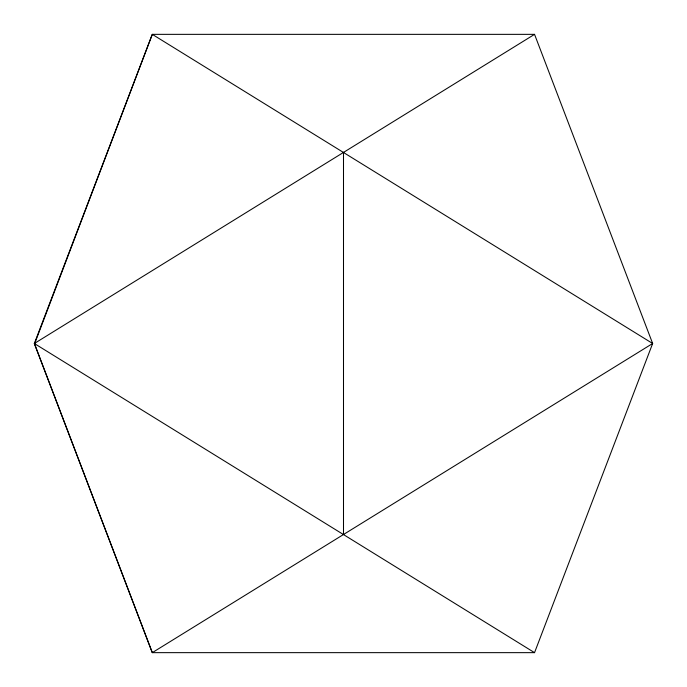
<?xml version="1.0" encoding="UTF-8"?>
<svg xmlns="http://www.w3.org/2000/svg" width="687" height="687" viewBox="0 0 687 687"><rect width="100%" height="100%" fill="white"/><g stroke="black" fill="none" stroke-linecap="round" stroke-linejoin="round"><path stroke-width="1.03" d="M534.538 652.65L34.35 343.5L152.291 34.35L534.538 34.35L652.65 343.5L534.538 652.65L152.291 652.65L34.35 343.5L534.538 34.35M34.711 343.5L152.291 34.35L652.65 343.5L152.291 652.65L34.35 343.5M343.5 152.291L343.5 534.538"/></g></svg>
